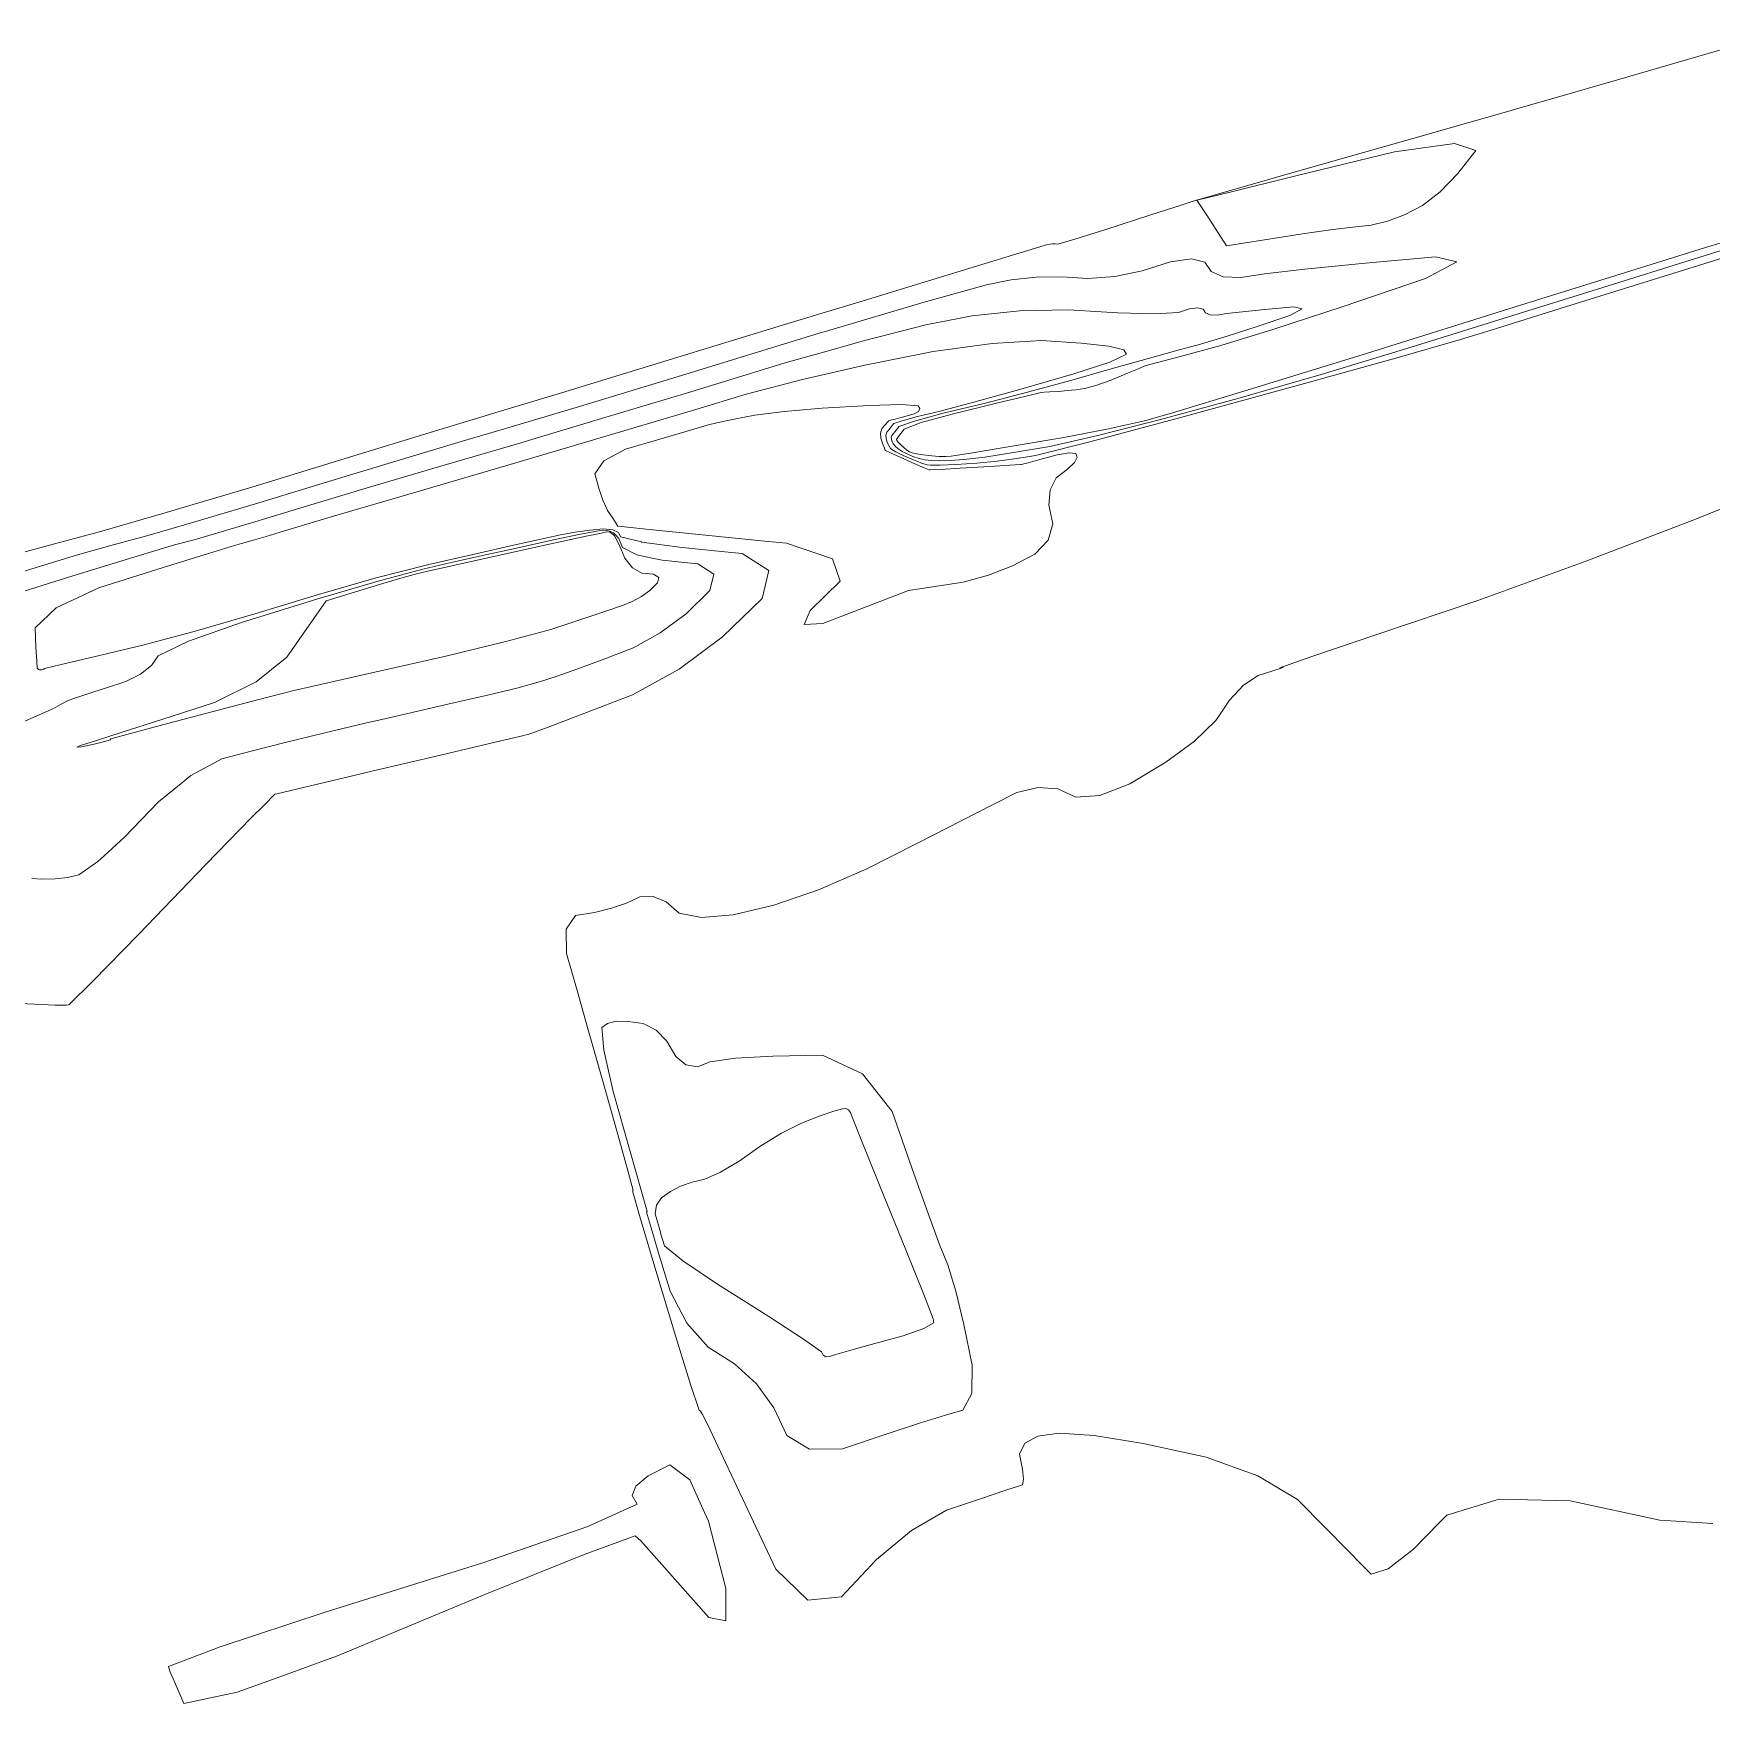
# Model space of a CAD drawing. Header units: inches. Extents: x 1337389 to 1347141, y 407035 to 414577.
# Drawn here: x 1340275 to 1341051, y 411865 to 412637 of the extents above; entities that cross this region are included whole.
import ezdxf

# ---------------------------------------------------------------- set-up
doc = ezdxf.new("R2010")
doc.units = ezdxf.units.IN
doc.header["$MEASUREMENT"] = 0
doc.layers.add('Topo', color=7, linetype='Continuous', lineweight=15, true_color=0x459900)

msp = doc.modelspace()

# ---------------------------------------------------------------- linework, layer by layer
at = {"layer": 'Topo'}
for p, q in [((1340541.3905, 412406.361, 720), (1340542.598, 412405.5809, 720)), ((1340400.5629, 411881.313, 730), (1340387.4501, 411876.5742, 730)), ((1340407.6782, 411883.8838, 730), (1340400.5629, 411881.313, 730))]:
    msp.add_line(p, q, dxfattribs=at)
for points, elevation in [([(1340626.836, 412503.744), (1340658.4829, 412513.4009), (1340714.988, 412530.603), (1340743.826, 412539.32), (1340744.9979, 412539.5518), (1340746.196, 412539.681), (1340747.4209, 412539.7049), (1340748.672, 412539.624), (1340756.4649, 412541.828), (1340770.7999, 412546.3159), (1340791.6769, 412553.0889), (1340805.6279, 412557.6129), (1340812.652, 412559.8901), (1340812.7501, 412559.919), (1340812.8231, 412559.94), (1340812.8797, 412559.957), (1340829.0111, 412564.548), (1340861.2329, 412573.718), (1340909.5549, 412587.4711), (1340942.6271, 412596.8841), (1340960.447, 412601.959), (1340963.016, 412602.695), (1340978.7241, 412607.2449), (1341007.57, 412615.609), (1341049.5539, 412627.7851), (1341081.3419, 412636.945)], 715), ([(1340641.91, 412490.137), (1340658.652, 412494.894), (1340687.507, 412502.174), (1340708.9871, 412506.4401), (1340730.9509, 412508.7919), (1340753.4001, 412509.229), (1340776.334, 412507.7511), (1340793.3381, 412507.3222), (1340804.4129, 412507.942), (1340809.5581, 412509.611), (1340813.3629, 412510.148), (1340815.829, 412509.5542), (1340816.9551, 412507.8272), (1340819.1383, 412506.8982), (1340822.378, 412506.767), (1340826.6749, 412507.4332), (1340834.0129, 412508.279), (1340844.3909, 412509.303), (1340857.8099, 412510.5058), (1340861.6871, 412509.5918), (1340856.022, 412506.5619), (1340840.8141, 412501.4151), (1340827.022, 412496.9918), (1340814.647, 412493.294), (1340803.6889, 412490.319), (1340789.918, 412486.4958), (1340773.3351, 412481.8229), (1340753.9389, 412476.2999), (1340734.5229, 412471.0498), (1340715.0861, 412466.072), (1340695.628, 412461.3659), (1340682.3051, 412457.768), (1340675.118, 412455.278), (1340674.066, 412453.8973), (1340673.164, 412452.742), (1340672.4118, 412451.813), (1340671.8089, 412451.109), (1340671.5399, 412450.2619), (1340671.605, 412449.2699), (1340672.0051, 412448.134), (1340672.6291, 412447.043), (1340673.4771, 412445.9959), (1340674.551, 412444.9928), (1340676.2508, 412443.8891), (1340678.5769, 412442.6841), (1340681.5291, 412441.3779), (1340684.4211, 412440.4089), (1340687.251, 412439.7748), (1340690.0201, 412439.4779), (1340693.9309, 412439.4011), (1340698.984, 412439.544), (1340705.18, 412439.9079), (1340714.8901, 412441.1109), (1340728.1129, 412443.1539), (1340744.851, 412446.0368), (1340767.738, 412451.1751), (1340796.772, 412458.5699), (1340831.9549, 412468.2211), (1340870.4021, 412479.3342), (1340912.114, 412491.9091), (1340957.0901, 412505.947), (1341000.7621, 412519.564), (1341043.1302, 412532.7621), (1341084.1941, 412545.5379)], 725), ([(1340706.3821, 412438.0269), (1340711.1308, 412438.306), (1340720.622, 412439.1909), (1340729.6949, 412440.379), (1340738.35, 412441.869), (1340763.4131, 412448.155), (1340804.884, 412459.236), (1340862.7631, 412475.1121), (1340906.0779, 412487.173), (1340934.829, 412495.417), (1340949.0161, 412499.845), (1340983.423, 412510.5588), (1341038.0491, 412527.5601), (1341112.895, 412550.8479)], 730), ([(1340639.789, 412498.7991), (1340640.452, 412499.001), (1340686.8203, 412512.748), (1340715.6669, 412520.7469), (1340726.9928, 412522.9961), (1340738.5741, 412524.2359), (1340750.411, 412524.4671), (1340762.5028, 412523.687), (1340774.921, 412524.5811), (1340787.6631, 412527.1471), (1340800.7309, 412531.387), (1340810.396, 412532.751), (1340816.658, 412531.241), (1340819.5179, 412526.8551), (1340825.0619, 412524.496), (1340833.292, 412524.1631), (1340844.2061, 412525.8549), (1340862.8428, 412528.002), (1340889.204, 412530.603), (1340923.287, 412533.6591), (1340933.1331, 412531.3378), (1340918.7441, 412523.642), (1340880.118, 412510.5699), (1340848.5199, 412500.2679), (1340823.9511, 412492.7369), (1340806.411, 412487.9761), (1340794.7189, 412484.8017), (1340788.8741, 412483.216), (1340786.2131, 412482.1081), (1340780.8881, 412479.8922), (1340772.9011, 412476.5669), (1340766.239, 412474.184), (1340760.902, 412472.7431), (1340756.8908, 412472.244), (1340752.885, 412471.8251), (1340748.883, 412471.4861), (1340744.885, 412471.2291), (1340742.2211, 412471.0571), (1340740.8901, 412470.972), (1340734.0201, 412469.3101), (1340720.28, 412465.987), (1340699.668, 412461.0018), (1340685.4139, 412457.0049), (1340677.5191, 412453.997), (1340675.982, 412451.978), (1340674.8979, 412450.5639), (1340674.2679, 412449.754), (1340674.0921, 412449.549), (1340674.0141, 412449.3008), (1340674.0329, 412449.0122), (1340674.1492, 412448.6801), (1340674.743, 412447.9771), (1340675.8131, 412446.9029), (1340677.3602, 412445.458), (1340678.7719, 412444.326), (1340680.0471, 412443.5081), (1340681.1872, 412443.004), (1340683.2739, 412442.5261), (1340686.3071, 412442.073), (1340690.2861, 412441.6449), (1340693.767, 412441.409), (1340696.7481, 412441.3631), (1340699.2289, 412441.509), (1340709.1572, 412443.0309), (1340726.5321, 412445.9291), (1340751.3521, 412450.2041), (1340772.0619, 412454.195), (1340788.66, 412457.9041), (1340801.1469, 412461.3291), (1340834.727, 412471.495), (1340889.399, 412488.4021), (1340965.1631, 412512.049), (1341018.1, 412528.569), (1341048.211, 412537.9629), (1341055.4938, 412540.2291)], 720), ([(1340000, 412325.944), (1340020.916, 412333.2011), (1340063.6479, 412344.346), (1340095.403, 412352.9151), (1340116.181, 412358.9091), (1340125.9809, 412362.3259), (1340145.2749, 412367.447), (1340174.062, 412374.2701), (1340212.3431, 412382.7949), (1340239.3111, 412388.9331), (1340254.967, 412392.6819), (1340259.3111, 412394.0431), (1340269.1321, 412396.795), (1340284.4302, 412400.9379), (1340305.205, 412406.4721), (1340336.1339, 412415.3799), (1340377.216, 412427.6622), (1340428.453, 412443.3169), (1340463.7718, 412454.094), (1340483.1731, 412459.992), (1340486.6559, 412461.0111), (1340517.0351, 412470.2519), (1340574.3109, 412487.7162), (1340626.836, 412503.744)], 715), ([(1340037.1362, 412318.205), (1340049.6379, 412322.0789), (1340081.6699, 412332.7851), (1340121.773, 412346.771), (1340156.427, 412357.8577), (1340185.6289, 412366.0468), (1340209.3811, 412371.3372), (1340232.341, 412377.0962), (1340254.5101, 412383.3252), (1340275.8882, 412390.0231), (1340295.119, 412395.8161), (1340312.204, 412400.7011), (1340327.1419, 412404.6811), (1340349.3818, 412411.086), (1340378.9241, 412419.9169), (1340415.767, 412431.1749), (1340447.0021, 412440.633), (1340472.6299, 412448.291), (1340492.6511, 412454.149), (1340527.2949, 412464.5536), (1340576.562, 412479.5039), (1340639.789, 412498.7991)], 720), ([(1340516.5319, 412404.7249), (1340509.485, 412403.1569), (1340496.7209, 412400.294), (1340479.434, 412396.401), (1340457.6262, 412391.4779), (1340433.316, 412385.1992), (1340406.5039, 412377.563), (1340377.1909, 412368.571), (1340350.1061, 412360.772), (1340325.2512, 412354.1672), (1340302.624, 412348.7551), (1340287.4811, 412345.1141), (1340279.8211, 412343.244), (1340279.6449, 412343.145), (1340279.4351, 412343.0398), (1340279.19, 412342.929), (1340278.9099, 412342.8121), (1340278.5442, 412342.7391), (1340278.093, 412342.7109), (1340277.556, 412342.7261), (1340277.11, 412342.8509), (1340276.7559, 412343.0849), (1340276.493, 412343.4281), (1340276.1961, 412346.722), (1340275.8631, 412352.966), (1340275.496, 412362.1621), (1340285.18, 412371.4039), (1340304.9139, 412380.6911), (1340334.7001, 412390.0241), (1340355.646, 412396.5359), (1340367.7517, 412400.228), (1340371.018, 412401.0979), (1340375.8799, 412402.4979), (1340382.339, 412404.429), (1340390.3931, 412406.8899), (1340413.462, 412413.7099), (1340451.546, 412424.8889), (1340504.643, 412440.4269), (1340547.816, 412453.158), (1340581.065, 412463.0818), (1340604.3898, 412470.2), (1340630.484, 412477.039), (1340659.348, 412483.6011), (1340690.9812, 412489.884), (1340718.2131, 412493.677), (1340741.043, 412494.9799), (1340759.4718, 412493.7919), (1340772.1752, 412492.3571), (1340779.1517, 412490.674), (1340780.4051, 412488.7431), (1340772.6879, 412485.021), (1340756.0021, 412479.5081), (1340730.347, 412472.2039), (1340709.7541, 412466.49), (1340694.2221, 412462.3668), (1340683.7522, 412459.834), (1340676.5839, 412457.899), (1340672.717, 412456.5591), (1340672.1511, 412455.8161), (1340671.4309, 412454.9201), (1340670.5549, 412453.871), (1340669.526, 412452.67), (1340669.0659, 412451.222), (1340669.178, 412449.5279), (1340669.86, 412447.5891), (1340670.514, 412446.109), (1340671.142, 412445.088), (1340671.7419, 412444.528), (1340673.7301, 412443.451), (1340677.1069, 412441.8599), (1340681.8721, 412439.752), (1340684.9239, 412438.5451)], 730), ([(1340378.6901, 412411.5931), (1340380.6311, 412412.173), (1340403.0799, 412419.032), (1340430.2319, 412427.171), (1340462.088, 412436.5901), (1340498.647, 412447.288), (1340537.556, 412458.8561), (1340578.8129, 412471.293), (1340622.421, 412484.5998), (1340641.91, 412490.137)], 725), ([(1340540.1431, 412416.803), (1340538.1529, 412421.1161), (1340536.2119, 412426.765), (1340534.4809, 412433.4), (1340538.607, 412439.3691), (1340548.5911, 412444.6708), (1340564.4321, 412449.3069), (1340576.008, 412452.7069), (1340583.3159, 412454.8709), (1340586.3591, 412455.799), (1340591.547, 412457.0459), (1340598.882, 412458.6112), (1340608.3619, 412460.494), (1340621.9299, 412462.1759), (1340639.5861, 412463.6562), (1340661.3289, 412464.9351), (1340676.1201, 412465.3327), (1340683.9581, 412464.8501), (1340684.844, 412463.4851), (1340684.2239, 412462.2309), (1340682.099, 412461.0868), (1340678.4691, 412460.053), (1340675.5561, 412459.245), (1340673.358, 412458.662), (1340671.8771, 412458.3029), (1340670.863, 412458.0289), (1340670.3158, 412457.84), (1340670.2359, 412457.7351), (1340669.697, 412457.0979), (1340668.6988, 412455.9301), (1340667.3951, 412454.409)], 735), ([(1340667.3951, 412454.409), (1340667.242, 412454.2299), (1340666.593, 412452.1827), (1340666.7499, 412449.787), (1340667.7151, 412447.043), (1340668.4001, 412445.174), (1340668.806, 412444.1809), (1340668.9331, 412444.0622), (1340670.851, 412443.1789)], 735), ([(1340670.851, 412443.1789), (1340671.21, 412443.0141), (1340675.6369, 412441.0349), (1340681.0539, 412438.639)], 735), ([(1340757.4029, 412440.7851), (1340756.2612, 412438.6349), (1340753.026, 412435.435), (1340747.841, 412431.4531), (1340745.004, 412425.9319), (1340744.5141, 412418.872), (1340746.371, 412410.273), (1340744.184, 412402.717), (1340737.9521, 412396.2039), (1340727.6748, 412390.734), (1340716.6131, 412386.4308), (1340704.766, 412383.2949), (1340679.5, 412379.355)], 735), ([(1340681.0539, 412438.639), (1340682.2139, 412438.126), (1340686.7148, 412436.1738), (1340689.139, 412435.18), (1340689.4871, 412435.143), (1340694.2599, 412435.3839), (1340703.4581, 412435.9049), (1340717.0811, 412436.705), (1340726.3539, 412437.2709), (1340731.2771, 412437.603), (1340731.8489, 412437.7021), (1340732.9449, 412437.9891)], 735), ([(1340684.9239, 412438.5451), (1340685.568, 412438.2911), (1340688.1951, 412437.477), (1340689.7531, 412437.31), (1340694.0951, 412437.3921), (1340701.2211, 412437.724), (1340706.3821, 412438.0269)], 730), ([(1340732.9449, 412437.9891), (1340734.8748, 412438.493), (1340740.3531, 412439.9761), (1340748.2849, 412442.1521), (1340753.7941, 412443.057), (1340756.8809, 412442.6909), (1340757.421, 412441.3621)], 735), ([(1340757.421, 412441.3621), (1340757.546, 412441.0541), (1340757.4029, 412440.7851)], 735), ([(1340824.317, 412323.1778), (1340828.0409, 412328.6299), (1340834.5711, 412335.5739), (1340841.2311, 412340.0889), (1340848.02, 412342.1769), (1340851.966, 412343.458), (1340853.0699, 412343.9331), (1340851.3291, 412343.6031), (1340865.7221, 412348.641), (1340896.248, 412359.047), (1340942.9061, 412374.822), (1340992.1651, 412392.6708), (1341044.0231, 412412.592), (1341098.4819, 412434.587)], 730), ([(1340613.055, 412402.216), (1340584.1181, 412405.156), (1340558.1701, 412407.793), (1340545.1866, 412409.1125), (1340545.139, 412409.1088), (1340545.0821, 412409.105), (1340544.258, 412410.327), (1340542.6648, 412412.7771), (1340540.3041, 412416.4529), (1340540.1431, 412416.803)], 735), ([(1340254.0532, 412373.9681), (1340292.4642, 412386.0041), (1340321.106, 412394.8361), (1340339.978, 412400.464), (1340349.0801, 412402.8891), (1340362.6309, 412406.792), (1340378.6901, 412411.5931)], 725), ([(1340529.553, 412405.7441), (1340527.848, 412405.4401), (1340515.2241, 412402.815), (1340498.2259, 412399.0329), (1340482.484, 412395.5171), (1340467.9989, 412392.2659), (1340454.7709, 412389.2798), (1340434.1901, 412383.6808), (1340406.2551, 412375.469), (1340370.968, 412364.645), (1340346.3731, 412355.8949), (1340332.4701, 412349.2211), (1340329.2601, 412344.622), (1340324.2628, 412340.635), (1340317.4788, 412337.2599), (1340308.908, 412334.498), (1340302.0961, 412332.3019), (1340297.0418, 412330.674), (1340293.7479, 412329.6119), (1340290.463, 412328.2889), (1340287.1869, 412326.7041), (1340283.9219, 412324.8581), (1340275.9661, 412321.2131), (1340263.3201, 412315.769)], 725), ([(1340542.598, 412405.5809), (1340543.5049, 412404.6261), (1340545.7269, 412400.5061), (1340548.2749, 412394.264), (1340551.7719, 412389.9199), (1340556.2181, 412387.4741), (1340561.613, 412386.926), (1340564.0168, 412385.402), (1340563.4291, 412382.9019), (1340559.85, 412379.427), (1340555.9539, 412376.5339), (1340551.742, 412374.223), (1340547.2131, 412372.4929), (1340539.435, 412369.7829), (1340528.4071, 412366.0919), (1340514.1299, 412361.4209), (1340493.1651, 412355.7219), (1340465.515, 412348.9949), (1340431.1779, 412341.242), (1340407.5251, 412335.8929), (1340394.5549, 412332.9489), (1340392.269, 412332.4091), (1340381.966, 412329.744), (1340363.6439, 412324.953), (1340337.3039, 412318.0361), (1340319.614, 412313.2908), (1340310.5741, 412310.7151), (1340310.1841, 412310.311), (1340307.787, 412309.58), (1340303.3831, 412308.5249), (1340296.972, 412307.1431), (1340294.8329, 412306.9109), (1340296.9669, 412307.8271), (1340303.3722, 412309.8909), (1340315.7491, 412313.8802), (1340334.0968, 412319.7941), (1340358.4169, 412327.632), (1340377.6671, 412337.2069), (1340391.8469, 412348.5201), (1340410.067, 412374.6212)], 720), ([(1340410.067, 412374.6212), (1340434.867, 412382.2288), (1340444.683, 412385.114), (1340451.9161, 412387.0819), (1340456.5639, 412388.131), (1340468.2481, 412390.7401), (1340486.967, 412394.91), (1340512.7202, 412400.6388), (1340530.412, 412404.501), (1340536.023, 412405.6628)], 720), ([(1340545.6589, 412405.5431), (1340545.3729, 412406.2439), (1340542.7451, 412407.4651), (1340538.339, 412407.8252), (1340532.1551, 412407.3249), (1340525.2841, 412406.3802), (1340517.728, 412404.9909), (1340516.5319, 412404.7249)], 730), ([(1340541.587, 412406.6201), (1340539.975, 412407.223), (1340536.098, 412406.9101), (1340529.553, 412405.7441)], 725), ([(1340536.023, 412405.6628), (1340540.042, 412406.4949), (1340541.3905, 412406.361)], 720), ([(1340543.5569, 412405.5689), (1340543.1251, 412406.0451), (1340541.587, 412406.6201)], 725), ([(1340560.9039, 412394.3651), (1340553.9049, 412395.8781), (1340547.2489, 412399.2129), (1340545.55, 412403.3751), (1340543.5569, 412405.5689)], 725), ([(1340556.215, 412401.8111), (1340556.038, 412401.8349), (1340546.2231, 412404.1629), (1340545.6589, 412405.5431)], 730), ([(1340594.5103, 412397.2609), (1340574.818, 412399.2621), (1340556.215, 412401.8111)], 730), ([(1340679.5, 412379.355), (1340639.8661, 412364.157), (1340631.3111, 412363.6121), (1340634.0191, 412370.1211), (1340647.99, 412383.684), (1340644.33, 412394.0441), (1340623.0389, 412401.2021), (1340613.055, 412402.216)], 735), ([(1340431.181, 412295.7549), (1340463.003, 412303.2693), (1340488.3451, 412309.2499), (1340501.577, 412312.3669), (1340502.7001, 412312.6199), (1340503.604, 412312.84), (1340504.2901, 412313.027), (1340504.756, 412313.179), (1340512.83, 412316.2459), (1340528.512, 412322.2262), (1340551.8, 412331.1201), (1340573.461, 412343.0062), (1340593.496, 412357.8841), (1340611.903, 412375.7538), (1340614.9261, 412388.6069), (1340602.5641, 412396.443), (1340594.5103, 412397.2609)], 730), ([(1340553.3681, 412353.5469), (1340564.7081, 412359.7699), (1340576.6729, 412368.6561), (1340587.6658, 412379.3279), (1340589.4709, 412387.004), (1340582.089, 412391.6838), (1340575.9649, 412392.3061)], 725), ([(1340575.9649, 412392.3061), (1340565.5181, 412393.368), (1340560.9039, 412394.3651)], 725), ([(1340435.8399, 412319.7538), (1340447.9349, 412322.572), (1340466.3779, 412326.8048), (1340484.1081, 412330.808), (1340498.385, 412334.281), (1340509.2101, 412337.224), (1340516.5819, 412339.6361), (1340526.1331, 412343.0149), (1340537.862, 412347.3601), (1340551.7709, 412352.6709), (1340553.3681, 412353.5469)], 725), ([(1340670.3371, 412255.78), (1340684.341, 412262.8983), (1340703.9481, 412272.8639), (1340719.0719, 412280.5531), (1340729.7149, 412285.966), (1340739.5771, 412288.313), (1340748.6569, 412287.5949), (1340756.9569, 412283.811), (1340768.044, 412284.6061), (1340781.918, 412289.98), (1340798.5779, 412299.9341), (1340811.8191, 412309.6931), (1340821.6399, 412319.2591), (1340824.317, 412323.1778)], 730), ([(1340343.7591, 412290.7249), (1340347.5279, 412293.7561), (1340361.8409, 412301.5829), (1340375.4419, 412305.1539), (1340391.1309, 412309.0989), (1340408.9111, 412313.4172), (1340428.779, 412318.1091), (1340435.8399, 412319.7538)], 725), ([(1340307.4262, 412256.7409), (1340316.764, 412265.3359), (1340332.502, 412281.6739), (1340343.7591, 412290.7249)], 725), ([(1340381.25, 412280.0139), (1340386.378, 412285.1291), (1340387.2389, 412285.3548), (1340400.2969, 412288.454), (1340425.5522, 412294.4261), (1340431.181, 412295.7549)], 730), ([(1340261.9331, 412188.7662), (1340275.3211, 412188.046), (1340284.641, 412187.651), (1340289.8921, 412187.581), (1340291.0751, 412187.836), (1340302.2249, 412198.7618), (1340323.3442, 412220.361), (1340354.4309, 412252.6319), (1340375.4419, 412274.2219), (1340381.25, 412280.0139)], 730), ([(1340274.0009, 412246.204), (1340278.5942, 412245.9569), (1340284.7842, 412246.096), (1340290.508, 412246.7319), (1340295.767, 412247.8651), (1340304.5189, 412254.0661), (1340307.4262, 412256.7409)], 725), ([(1340925.045, 411948.1351), (1340913.1101, 411936.0859), (1340901.4489, 411926.999), (1340893.6231, 411924.4681), (1340889.632, 411928.4939), (1340882.615, 411935.6011), (1340872.5719, 411945.7901), (1340859.5048, 411959.062), (1340841.075, 411969.9921), (1340817.282, 411978.5818), (1340788.127, 411984.8301), (1340765.4201, 411988.5291), (1340749.1608, 411989.6779), (1340739.3501, 411988.2769), (1340733.2748, 411985.042), (1340730.937, 411979.9719), (1340732.3341, 411973.0679), (1340732.8001, 411968.336), (1340732.3331, 411965.7781), (1340730.9329, 411965.3932), (1340724.588, 411963.309), (1340713.2961, 411959.526), (1340697.0581, 411954.0431), (1340680.8498, 411944.614), (1340664.6699, 411931.2391), (1340648.5189, 411913.9183), (1340633.008, 411912.424), (1340618.1388, 411926.7579), (1340603.9109, 411956.9189), (1340593.7779, 411978.4108), (1340587.74, 411991.235), (1340585.7979, 411995.3891), (1340584.2989, 411998.287), (1340583.2441, 411999.9279), (1340582.6319, 412000.313), (1340578.843, 412011.7711), (1340571.8778, 412034.3049), (1340561.737, 412067.9121), (1340555.0589, 412090.3797), (1340551.8441, 412101.708), (1340552.0909, 412101.8951), (1340549.824, 412110.608), (1340545.0409, 412127.845), (1340537.744, 412153.6071), (1340531.3559, 412176.1378), (1340525.8781, 412195.4349), (1340521.311, 412211.501), (1340521.184, 412222.699), (1340525.4981, 412229.03), (1340534.252, 412230.4921), (1340542.1272, 412232.4289), (1340549.1242, 412234.8389), (1340555.241, 412237.7231), (1340561.343, 412237.9029), (1340567.4291, 412235.378), (1340573.4989, 412230.149), (1340583.8341, 412228.1619), (1340598.434, 412229.4179), (1340617.2989, 412233.915), (1340637.9049, 412240.995), (1340660.2519, 412250.6548), (1340670.3371, 412255.78)], 730), ([(1340387.4501, 411876.5742), (1340368.938, 411869.884), (1340344.3042, 411864.6901), (1340341.4399, 411871.0701), (1340339.285, 411876.0522), (1340337.8391, 411879.6351), (1340337.1019, 411881.8201), (1340361.064, 411890.928), (1340409.7238, 411906.9619), (1340483.0841, 411929.92), (1340531.1889, 411946.556), (1340554.039, 411956.87), (1340551.6339, 411960.8621), (1340553.3389, 411965.2259), (1340559.1522, 411969.9641), (1340569.075, 411975.0739), (1340578.35, 411968.087), (1340585.141, 411953.063)], 730), ([(1341051.6329, 411947.8571), (1341027.1879, 411949.3869), (1340985.644, 411958.38), (1340952.7831, 411959.1599), (1340928.605, 411951.7291), (1340925.045, 411948.1351)], 730), ([(1340585.141, 411953.063), (1340586.9761, 411949.0029), (1340594.954, 411917.8211), (1340595.022, 411902.9522), (1340587.18, 411904.3931), (1340555.6748, 411939.899)], 730), ([(1340555.6748, 411939.899), (1340553.016, 411942.1961), (1340529.406, 411933.514), (1340483.5141, 411914.9999), (1340415.3412, 411886.6541), (1340407.6782, 411883.8838)], 730)]:
    msp.add_lwpolyline(points, dxfattribs=dict(at, elevation=elevation))
for points, elevation in [([(1340826.6749, 412538.839), (1340817.5099, 412552.8939), (1340814.47, 412557.5799), (1340812.972, 412559.9269), (1340813.0161, 412559.933), (1340828.2749, 412563.6579), (1340858.749, 412571.1021), (1340904.4393, 412582.2649), (1340932.1669, 412586.1811), (1340941.9352, 412582.849), (1340933.7421, 412572.269), (1340925.521, 412563.7968), (1340917.2721, 412557.4329), (1340908.9961, 412553.176), (1340901.0948, 412550.125), (1340893.5691, 412548.278), (1340886.419, 412547.6369), (1340875.8081, 412546.304), (1340861.7369, 412544.2779)], 715), ([(1340558.6188, 412092.1509), (1340542.8931, 412147.6638), (1340538.5268, 412166.8012), (1340537.657, 412177.316), (1340540.2828, 412179.2109), (1340544.3431, 412180.1378), (1340549.8361, 412180.0969), (1340556.7621, 412179.0881), (1340562.742, 412176.058), (1340567.7748, 412171.0068), (1340571.861, 412163.936), (1340576.5671, 412159.9761), (1340581.8921, 412159.128), (1340587.8369, 412161.3911), (1340599.469, 412163.036), (1340616.787, 412164.0628), (1340639.7922, 412164.472), (1340658.2028, 412155.908), (1340672.02, 412138.3719), (1340681.2421, 412111.865), (1340688.6001, 412091.216), (1340694.0951, 412076.428), (1340697.726, 412067.4988), (1340701.408, 412055.312), (1340705.143, 412039.8671), (1340708.929, 412021.164), (1340708.769, 412007.9568), (1340704.6641, 412000.2459), (1340696.6132, 411998.032), (1340684.6469, 411994.3269), (1340668.766, 411989.133), (1340648.9699, 411982.4491), (1340633.779, 411982.2579), (1340623.1942, 411988.56), (1340617.2129, 412001.355), (1340609.1719, 412012.4289), (1340599.0709, 412021.7829), (1340586.91, 412029.4171), (1340576.9659, 412040.5951), (1340569.238, 412055.3161), (1340563.726, 412073.5809), (1340560.0971, 412085.7908), (1340558.349, 412091.9468)], 725), ([(1340564.898, 412082.2189), (1340562.3832, 412091.098), (1340562.924, 412095.053), (1340565.2641, 412098.5241), (1340569.4028, 412101.511), (1340574.1172, 412103.9341), (1340579.4071, 412105.796), (1340585.2721, 412107.095), (1340592.5282, 412110.334), (1340601.176, 412115.5141), (1340611.2151, 412122.6349), (1340620.8149, 412128.4891), (1340629.9772, 412133.077), (1340638.7021, 412136.3991), (1340645.034, 412138.6221), (1340648.975, 412139.748), (1340650.524, 412139.7747), (1340651.764, 412139.1981), (1340652.694, 412138.0179), (1340653.315, 412136.2331), (1340657.7979, 412125.036), (1340666.144, 412104.4289), (1340678.3512, 412074.4109), (1340686.6161, 412053.7719), (1340690.9381, 412042.5142), (1340691.3181, 412040.6371), (1340686.6712, 412038.0367), (1340676.9961, 412034.7151), (1340662.293, 412030.67), (1340651.724, 412027.715), (1340645.2911, 412025.849), (1340642.9921, 412025.073), (1340641.227, 412025.051), (1340639.9981, 412025.7829), (1340639.3029, 412027.2691), (1340630.9371, 412033.221), (1340614.8989, 412043.6389), (1340591.188, 412058.522), (1340575.0882, 412069.4189), (1340566.597, 412076.3271), (1340565.7149, 412079.2491), (1340565.1351, 412081.2021), (1340564.8551, 412082.1858)], 720)]:
    msp.add_lwpolyline(points, close=True, dxfattribs=dict(at, elevation=elevation))

doc.saveas('drawing.dxf')
